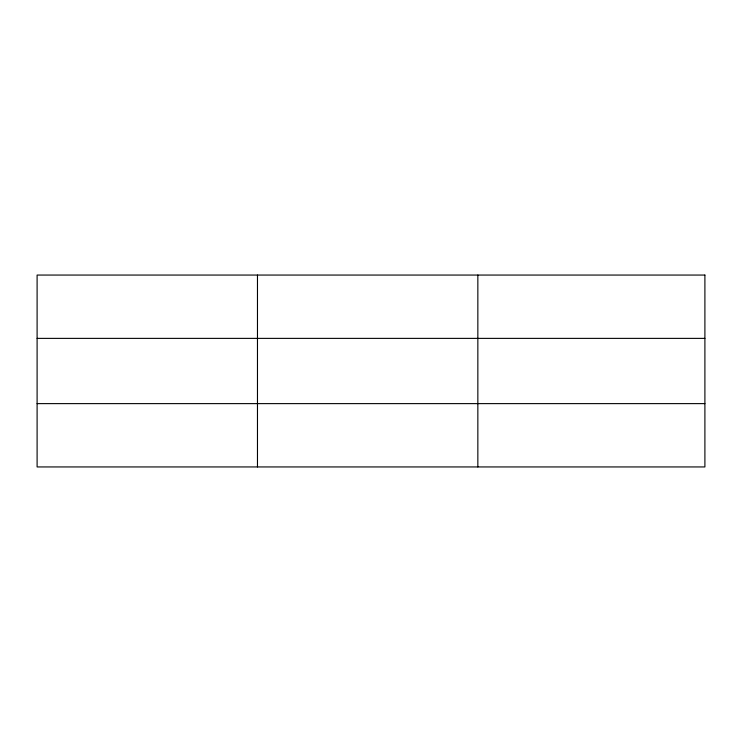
<?xml version="1.0" encoding="UTF-8"?>
<svg xmlns="http://www.w3.org/2000/svg" width="742" height="742" viewBox="0 0 742 742"><rect width="100%" height="100%" fill="white"/><g stroke="black" fill="none" stroke-linecap="round" stroke-linejoin="round"><path stroke-width="1.11" d="M257.474 466.941L257.474 275.059M477.848 466.941L477.848 275.059M37.1 338.38L704.9 338.38M37.1 403.62L704.9 403.62M704.9 275.059L704.9 466.941L37.1 466.941L37.1 275.059L704.9 275.059"/></g></svg>
